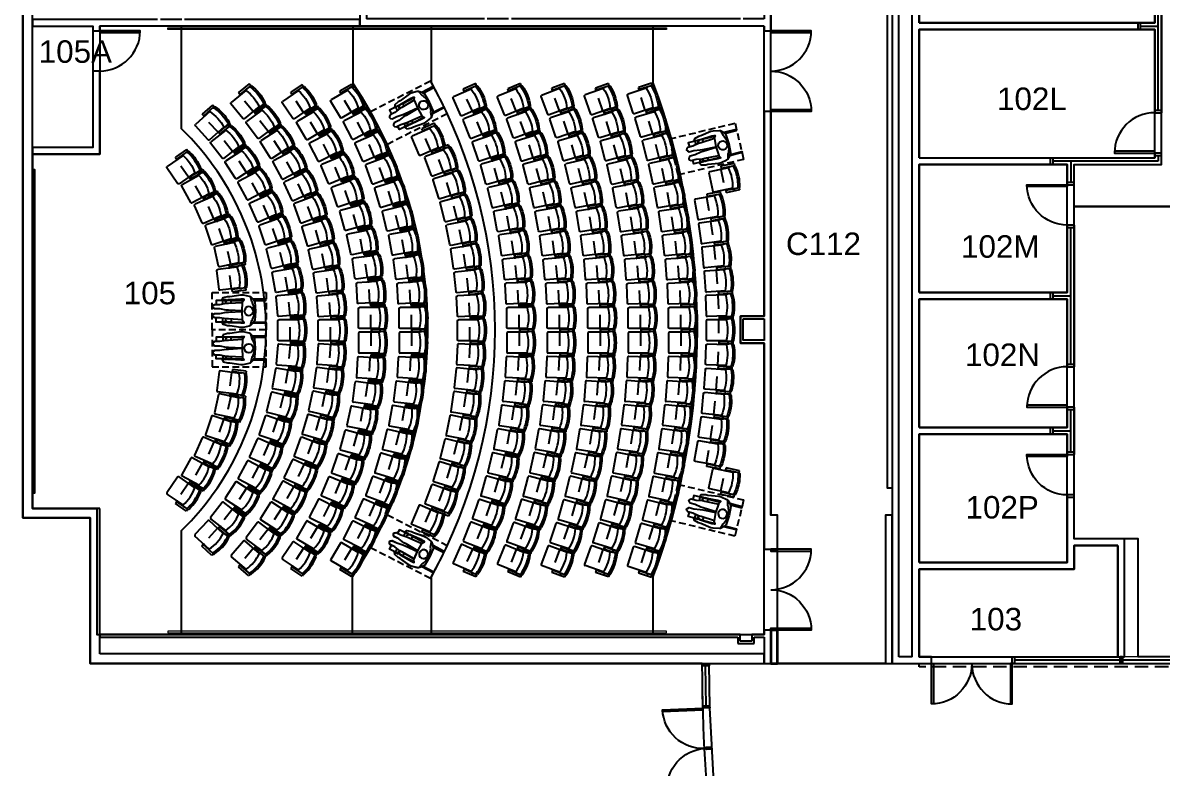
# Model space of a CAD drawing. Header units: inches. Extents: x -60 to 4824, y -1448 to 1233.
# Drawn here: x -60 to 955, y -93 to 570 of the extents above; entities that cross this region are included whole.
import ezdxf

# ---------------------------------------------------------------- set-up
doc = ezdxf.new("R2010")
doc.units = ezdxf.units.IN
doc.header["$LTSCALE"] = 96
doc.header["$MEASUREMENT"] = 0
doc.header["$PDMODE"] = 1
doc.header["$PDSIZE"] = -2
doc.linetypes.add('HIDDEN2', pattern=[0.1875, 0.125, -0.0625])
for name, color, linetype, lineweight in [('A-Anno-Note', 3, 'Continuous', 25), ('A-EQPM-FIXD', 2, 'Continuous', 13), ('A-FIXD-SEAT', 2, 'Continuous', 25), ('A-FLOR-CASE', 3, 'Continuous', 25), ('A-FLOR-CASE-ABV', 2, 'HIDDEN2', 25), ('A-FLOR-HRAL', 1, 'Continuous', 5), ('A-WALL-INTR', 4, 'Continuous', 35)]:
    doc.layers.add(name, color=color, linetype=linetype, lineweight=lineweight)
for name, color, linetype in [('A-DOOR', 4, 'Continuous'), ('A-FLOR-ADA', 1, 'Continuous'), ('A-GLAZ', 3, 'Continuous'), ('A-WALL', 5, 'Continuous'), ('A-WALL-JAMB', 6, 'Continuous'), ('POLYGONS', 1, 'Continuous')]:
    doc.layers.add(name, color=color, linetype=linetype)
doc.styles.get("Standard").update_dxf_attribs({"font": 'arial.ttf'})

# ---------------------------------------------------------------- blocks, each defined once
blk = doc.blocks.new('T100')
for p, q in [((1.7, -6.5), (1.7, 10.6)), ((19.4, 11.5), (2.6, 11.5)), ((20.3, -6.5), (20.3, 10.6)), ((-1, -12.2), (-1, 0)), ((1, 0), (-1, 0)), ((1, -12.2), (1, 0)), ((23, 0), (21, 0)), ((21, -12.2), (21, 0)), ((23, -12.2), (23, 0)), ((1, -12.2), (-1, -12.2)), ((1, -10.7), (1.1, -11)), ((1, -12.2), (1.1, -12.5)), ((21, -10.7), (20.9, -11)), ((21, -12.2), (20.9, -12.5)), ((23, -12.2), (21, -12.2))]:
    blk.add_line(p, q)
at = {"linetype": 'HIDDEN2'}
blk.add_line((20.3, 0.5), (1.7, 0.5), dxfattribs=at)
for centre, radius, start, end in [((2.6, 10.6), 0.9, 90, 180), ((19.4, 10.6), 0.9, 0, 90), ((11, 27.7), 35.4, 254.845, 285.1523), ((1.9, -10.4), 1.02, 214.0428, 260.1833), ((1.9, -11.9), 1.02, 214.0428, 260.1833), ((11, 27.7), 40.2, 256.68, 283.32), ((11, 26.2), 40.2, 256.68, 283.32), ((20.1, -10.4), 1.02, 279.8167, 325.9572), ((20.1, -11.9), 1.02, 279.8167, 325.9572)]:
    blk.add_arc(centre, radius, start, end)
for points in [[(1.7, -6.1), (0.9, -6.8), (0.9, -8.5)], [(20.3, -6.1), (21.1, -6.8), (21.1, -8.4)]]:
    blk.add_open_spline(points, degree=2)
for p in [(0, 0), (22, 0), (11, -14)]:
    blk.add_point(p)
blk = doc.blocks.new('02ZMAN17')
for p, q in [((27.7, 0.9, 4.8), (27.7, -0.9, 4.8)), ((35, 6.4, 4.8), (35, 9.5, 4.8)), ((35, -9.8, 4.8), (35, -6.4, 4.8))]:
    blk.add_line(p, q)
for points, elevation in [([(7.3, 9.5), (-3.3, 9.5), (-3.3, 10.5), (7.9, 10.5)], 9.9), ([(10.6, -12.9), (9.2, -8.3), (8.6, -7.4), (7.3, -4), (7.2, 3.1), (8.6, 7.4), (9.3, 8.3), (10.6, 12.9)], 7.6), ([(17, 10.5), (19.1, 10.5)], 9.9), ([(27.7, 10.1), (27.7, 9.5), (16.7, 9.5)], 9.9), ([(18, 0.3), (17.5, 7.7)], 7.6), ([(27.7, 7.1), (27.7, 9.5), (41, 9.5), (41, 6)], 4.8), ([(7.5, -9.8), (-3.3, -9.8), (-3.3, -10.8), (8.2, -10.8)], 9.9), ([(27.8, -10.1), (27.8, -9.8), (16.5, -9.8)], 9.9), ([(17.5, -7.7), (18, -0.3)], 7.6), ([(27.8, -7.1), (27.8, -9.8), (41, -9.8), (41, -6)], 4.8)]:
    blk.add_lwpolyline(points, dxfattribs=dict(elevation=elevation))
for points, elevation in [([(42.3, -6), (43.6, -5), (44.1, -4), (43.6, -3), (42.3, -2), (37.8, -2), (32.2, -1), (30, -1), (18, -0.3), (18, 0), (18, 0.3), (30, 1), (32.2, 1), (37.8, 2), (42.3, 2), (43.6, 3), (44.1, 4), (43.6, 5), (42.3, 6), (37.8, 6), (32.2, 7), (30, 7), (17.5, 7.7), (17.5, 8.2), (16.2, 10.3), (17, 10.5), (19.1, 10.5), (28.8, 10), (30.7, 10), (32.7, 8), (32.1, 10), (35.8, 10), (34.7, 12), (30.8, 13), (28.8, 13), (19.1, 14.5), (17, 14.5), (11.5, 13.3), (10.6, 12.9), (8, 10.5), (6.5, 8.2), (6, 0), (6.5, -8.2), (8, -10.5), (10.6, -12.9), (11.5, -13.3), (17, -14.5), (19.1, -14.5), (28.8, -13), (30.8, -13), (34.7, -12), (35.8, -10), (32.1, -10), (32.7, -8), (30.7, -10), (28.8, -10), (19.1, -10.5), (17, -10.5), (16.2, -10.3), (17.5, -8.2), (17.5, -7.7), (30, -7), (32.2, -7), (37.8, -6)], 7.6), ([(15.7, -1), (14.8, -2.8), (13.5, -3.7), (12, -4), (10.5, -3.7), (9.2, -2.8), (8.3, -1.5), (8, 0), (8.3, 1.5), (9.2, 2.8), (10.4, 3.7), (12, 4), (13.5, 3.7), (14.8, 2.8), (15.6, 1), (16, 0)], 53.5)]:
    blk.add_lwpolyline(points, close=True, dxfattribs=dict(elevation=elevation))
blk = doc.blocks.new('*U357')
at = {"linetype": 'ByBlock', "lineweight": -2}
for p, q in [((0, 0), (0, -8.5)), ((600, 0), (0, 0)), ((0, -8.5), (591.5, -8.5))]:
    blk.add_line(p, q, dxfattribs=at)
at = {"lineweight": -2}
for p, q in [((0, 0), (0, -8.5)), ((600, 0), (0, 0)), ((0, -8.5), (591.5, -8.5))]:
    blk.add_line(p, q, dxfattribs=at)
blk = doc.blocks.new('*U358')
at = {"linetype": 'ByBlock', "lineweight": -2}
for p, q in [((60, 0), (0, 0)), ((-8.5, -8.5), (51.5, -8.5))]:
    blk.add_line(p, q, dxfattribs=at)
at = {"lineweight": -2}
for p, q in [((60, 0), (0, 0)), ((-8.5, -8.5), (51.5, -8.5))]:
    blk.add_line(p, q, dxfattribs=at)
blk = doc.blocks.new('*U360')
at = {"linetype": 'ByBlock', "lineweight": -2}
for p, q in [((727, 0), (0, 0)), ((810, 0), (733, 0)), ((810, -6), (810, 0)), ((6, -6), (727, -6)), ((733, -6), (801.5, -6))]:
    blk.add_line(p, q, dxfattribs=at)
at = {"lineweight": -2}
for p, q in [((727, 0), (0, 0)), ((810, 0), (733, 0)), ((810, -6), (810, 0)), ((6, -6), (727, -6)), ((733, -6), (801.5, -6))]:
    blk.add_line(p, q, dxfattribs=at)
blk = doc.blocks.new('*U361')
at = {"linetype": 'ByBlock', "lineweight": -2}
for p, q in [((129.5, 0), (0, 0)), ((8.5, -8.5), (138, -8.5))]:
    blk.add_line(p, q, dxfattribs=at)
at = {"lineweight": -2}
for p, q in [((129.5, 0), (0, 0)), ((8.5, -8.5), (138, -8.5))]:
    blk.add_line(p, q, dxfattribs=at)
blk = doc.blocks.new('*U363')
at = {"linetype": 'ByBlock', "lineweight": -2}
for p, q in [((551, 0), (0, 0)), ((8.5, -8.5), (542.5, -8.5))]:
    blk.add_line(p, q, dxfattribs=at)
at = {"lineweight": -2}
for p, q in [((551, 0), (0, 0)), ((8.5, -8.5), (542.5, -8.5))]:
    blk.add_line(p, q, dxfattribs=at)
blk = doc.blocks.new('*U126')
at = {"linetype": 'ByBlock', "lineweight": -2}
for p, q in [((6, 0), (327, 0)), ((327, 0), (687, 0)), ((727, 0), (687, 0)), ((733, 0), (801.5, 0)), ((6, -6), (84, -6)), ((90, -6), (204, -6)), ((210, -6), (324, -6)), ((330, -6), (444, -6)), ((450, -6), (564, -6)), ((570, -6), (684, -6)), ((690, -6), (788, -6)), ((790.5, -6), (801.5, -6))]:
    blk.add_line(p, q, dxfattribs=at)
at = {"lineweight": -2}
for p, q in [((6, 0), (327, 0)), ((327, 0), (687, 0)), ((727, 0), (687, 0)), ((733, 0), (801.5, 0)), ((6, -6), (84, -6)), ((90, -6), (204, -6)), ((210, -6), (324, -6)), ((330, -6), (444, -6)), ((450, -6), (564, -6)), ((570, -6), (684, -6)), ((690, -6), (788, -6)), ((790.5, -6), (801.5, -6))]:
    blk.add_line(p, q, dxfattribs=at)
blk = doc.blocks.new('*U132')
at = {"linetype": 'ByBlock', "lineweight": -2}
for p, q in [((0, 1.2), (0, -1.3)), ((570.1, 1.2), (0, 1.2)), ((0, -1.3), (568.1, -1.3))]:
    blk.add_line(p, q, dxfattribs=at)
at = {"lineweight": -2}
for p, q in [((0, 1.2), (0, -1.3)), ((570.1, 1.2), (0, 1.2)), ((0, -1.3), (568.1, -1.3))]:
    blk.add_line(p, q, dxfattribs=at)
blk = doc.blocks.new('*U416')
at = {"linetype": 'ByBlock', "lineweight": -2}
for p, q in [((7, 3), (3, 3)), ((7, -3), (7, 3)), ((43, 3), (43, -3)), ((117, 3), (43, 3)), ((3, -3), (7, -3)), ((43, -3), (111, -3))]:
    blk.add_line(p, q, dxfattribs=at)
at = {"lineweight": -2}
for p, q in [((7, 3), (3, 3)), ((7, -3), (7, 3)), ((43, 3), (43, -3)), ((117, 3), (43, 3)), ((3, -3), (7, -3)), ((43, -3), (111, -3))]:
    blk.add_line(p, q, dxfattribs=at)
blk = doc.blocks.new('*U417')
at = {"linetype": 'ByBlock', "lineweight": -2}
for p, q in [((210, 0), (247, 0)), ((247, -6), (247, 0)), ((0, 0), (0, -6)), ((0, 0), (77, 0)), ((0, -6), (24.5, -6)), ((27, -6), (174, -6)), ((174, 0), (83, 0)), ((174, -6), (174, 0)), ((210, 0), (210, -6)), ((210, -6), (216, -6)), ((218.5, -6), (236.5, -6)), ((243, -6), (247, -6)), ((319, 0), (678, 0)), ((319, 0), (319, -6)), ((319, -6), (501, -6)), ((503.5, -6), (522.5, -6)), ((525, -6), (708.3, -6)), ((708.3, -6), (708.3, 0)), ((780.3, 0), (780.3, -6)), ((780.3, 0), (810, 0)), ((780.3, -6), (784.1, -6)), ((786.6, -6), (810, -6)), ((810, -6), (810, 0))]:
    blk.add_line(p, q, dxfattribs=at)
at = {"lineweight": -2}
for p, q in [((210, 0), (247, 0)), ((247, -6), (247, 0)), ((0, 0), (0, -6)), ((0, 0), (77, 0)), ((0, -6), (24.5, -6)), ((27, -6), (174, -6)), ((174, 0), (83, 0)), ((174, -6), (174, 0)), ((210, 0), (210, -6)), ((210, -6), (216, -6)), ((218.5, -6), (236.5, -6)), ((243, -6), (247, -6)), ((319, 0), (678, 0)), ((319, 0), (319, -6)), ((319, -6), (501, -6)), ((503.5, -6), (522.5, -6)), ((525, -6), (708.3, -6)), ((708.3, -6), (708.3, 0)), ((780.3, 0), (780.3, -6)), ((780.3, 0), (810, 0)), ((780.3, -6), (784.1, -6)), ((786.6, -6), (810, -6)), ((810, -6), (810, 0))]:
    blk.add_line(p, q, dxfattribs=at)
blk = doc.blocks.new('*U256')
at = {"linetype": 'ByBlock', "lineweight": -2}
for p, q in [((18.5, 1.3), (-2.5, 1.3)), ((0, -1.2), (18.5, -1.2))]:
    blk.add_line(p, q, dxfattribs=at)
at = {"lineweight": -2}
for p, q in [((18.5, 1.3), (-2.5, 1.3)), ((0, -1.2), (18.5, -1.2))]:
    blk.add_line(p, q, dxfattribs=at)
blk = doc.blocks.new('*U257')
at = {"linetype": 'ByBlock', "lineweight": -2}
for p, q in [((20.3, 0), (1.2, 0)), ((-1.3, -2.5), (22.8, -2.5))]:
    blk.add_line(p, q, dxfattribs=at)
at = {"lineweight": -2}
for p, q in [((20.3, 0), (1.2, 0)), ((-1.3, -2.5), (22.8, -2.5))]:
    blk.add_line(p, q, dxfattribs=at)
blk = doc.blocks.new('*U258')
at = {"linetype": 'ByBlock', "lineweight": -2}
for p, q in [((27, 1.2), (6, 1.2)), ((6, -1.3), (24.5, -1.3))]:
    blk.add_line(p, q, dxfattribs=at)
at = {"lineweight": -2}
for p, q in [((27, 1.2), (6, 1.2)), ((6, -1.3), (24.5, -1.3))]:
    blk.add_line(p, q, dxfattribs=at)
blk = doc.blocks.new('*U322')
at = {"linetype": 'ByBlock', "lineweight": -2}
for p, q in [((57, 3), (-3, 3)), ((57, -3), (57, 3)), ((3, -3), (57, -3))]:
    blk.add_line(p, q, dxfattribs=at)
at = {"lineweight": -2}
for p, q in [((57, 3), (-3, 3)), ((57, -3), (57, 3)), ((3, -3), (57, -3))]:
    blk.add_line(p, q, dxfattribs=at)
blk = doc.blocks.new('*U338')
at = {"linetype": 'ByBlock', "lineweight": -2}
for p, q in [((0, 3), (231.5, 3)), ((0, 3), (0, -3)), ((291.5, 3), (237.5, 3)), ((291.5, -3), (291.5, 3)), ((0, -3), (156, -3)), ((158.5, -3), (177.5, -3)), ((180, -3), (291.5, -3))]:
    blk.add_line(p, q, dxfattribs=at)
at = {"lineweight": -2}
for p, q in [((0, 3), (231.5, 3)), ((0, 3), (0, -3)), ((291.5, 3), (237.5, 3)), ((291.5, -3), (291.5, 3)), ((0, -3), (156, -3)), ((158.5, -3), (177.5, -3)), ((180, -3), (291.5, -3))]:
    blk.add_line(p, q, dxfattribs=at)
blk = doc.blocks.new('*U339')
at = {"linetype": 'ByBlock', "lineweight": -2}
for p, q in [((0, 0), (0, -6)), ((0, 0), (228, 0)), ((0, -6), (132, -6)), ((138, -6), (234.5, -6))]:
    blk.add_line(p, q, dxfattribs=at)
at = {"lineweight": -2}
for p, q in [((0, 0), (0, -6)), ((0, 0), (228, 0)), ((0, -6), (132, -6)), ((138, -6), (234.5, -6))]:
    blk.add_line(p, q, dxfattribs=at)
blk = doc.blocks.new('*U183')
at = {"linetype": 'ByBlock', "lineweight": -2}
for p, q in [((6, 3), (216, 3)), ((6, -3), (138, -3)), ((144, -3), (222, -3))]:
    blk.add_line(p, q, dxfattribs=at)
at = {"lineweight": -2}
for p, q in [((6, 3), (216, 3)), ((6, -3), (138, -3)), ((144, -3), (222, -3))]:
    blk.add_line(p, q, dxfattribs=at)
blk = doc.blocks.new('*U184')
at = {"linetype": 'ByBlock', "lineweight": -2}
for p, q in [((216, 3), (6, 3)), ((6, -3), (216, -3))]:
    blk.add_line(p, q, dxfattribs=at)
at = {"lineweight": -2}
for p, q in [((216, 3), (6, 3)), ((6, -3), (216, -3))]:
    blk.add_line(p, q, dxfattribs=at)
blk = doc.blocks.new('*U186')
at = {"linetype": 'ByBlock', "lineweight": -2}
for p, q in [((102, 3), (-3, 3)), ((102, -3), (102, 3)), ((3, -3), (102, -3))]:
    blk.add_line(p, q, dxfattribs=at)
at = {"lineweight": -2}
for p, q in [((102, 3), (-3, 3)), ((102, -3), (102, 3)), ((3, -3), (102, -3))]:
    blk.add_line(p, q, dxfattribs=at)
blk = doc.blocks.new('*U187')
at = {"linetype": 'ByBlock', "lineweight": -2}
for p, q in [((0, 3), (0, -3)), ((71.5, 3), (0, 3)), ((71.5, -3), (71.5, 3)), ((107.5, 3), (107.5, -3)), ((107.5, 3), (121.5, 3)), ((121.5, -3), (121.5, 3)), ((157.5, 3), (157.5, -3)), ((157.5, 3), (311.5, 3)), ((311.5, -3), (311.5, 3)), ((347.5, 3), (347.5, -3)), ((357.5, 3), (347.5, 3)), ((0, -3), (71.5, -3)), ((107.5, -3), (111.5, -3)), ((117.5, -3), (121.5, -3)), ((157.5, -3), (231.5, -3)), ((237.5, -3), (311.5, -3)), ((347.5, -3), (351.5, -3))]:
    blk.add_line(p, q, dxfattribs=at)
at = {"lineweight": -2}
for p, q in [((0, 3), (0, -3)), ((71.5, 3), (0, 3)), ((71.5, -3), (71.5, 3)), ((107.5, 3), (107.5, -3)), ((107.5, 3), (121.5, 3)), ((121.5, -3), (121.5, 3)), ((157.5, 3), (157.5, -3)), ((157.5, 3), (311.5, 3)), ((311.5, -3), (311.5, 3)), ((347.5, 3), (347.5, -3)), ((357.5, 3), (347.5, 3)), ((0, -3), (71.5, -3)), ((107.5, -3), (111.5, -3)), ((117.5, -3), (121.5, -3)), ((157.5, -3), (231.5, -3)), ((237.5, -3), (311.5, -3)), ((347.5, -3), (351.5, -3))]:
    blk.add_line(p, q, dxfattribs=at)
blk = doc.blocks.new('*U194')
at = {"linetype": 'ByBlock', "lineweight": -2}
for p, q in [((138, 3), (6, 3)), ((6, -3), (138, -3))]:
    blk.add_line(p, q, dxfattribs=at)
at = {"lineweight": -2}
for p, q in [((138, 3), (6, 3)), ((6, -3), (138, -3))]:
    blk.add_line(p, q, dxfattribs=at)
blk = doc.blocks.new('*U195')
at = {"linetype": 'ByBlock', "lineweight": -2}
for p, q in [((138, 3), (6, 3)), ((6, -3), (138, -3))]:
    blk.add_line(p, q, dxfattribs=at)
at = {"lineweight": -2}
for p, q in [((138, 3), (6, 3)), ((6, -3), (138, -3))]:
    blk.add_line(p, q, dxfattribs=at)
blk = doc.blocks.new('*U196')
at = {"linetype": 'ByBlock', "lineweight": -2}
for p, q in [((138, 3), (6, 3)), ((6, -3), (144, -3))]:
    blk.add_line(p, q, dxfattribs=at)
at = {"lineweight": -2}
for p, q in [((138, 3), (6, 3)), ((6, -3), (144, -3))]:
    blk.add_line(p, q, dxfattribs=at)
blk = doc.blocks.new('*U197')
at = {"linetype": 'ByBlock', "lineweight": -2}
for p, q in [((21, 3), (3, 3)), ((21, -3), (21, 3)), ((57, 3), (57, -3)), ((57, 3), (183, 3)), ((183, -3), (183, 3)), ((219, 3), (219, -3)), ((219, 3), (261, 3)), ((261, -3), (261, 3)), ((297, 3), (297, -3)), ((336, 3), (297, 3)), ((363, 3), (342, 3)), ((3, -3), (21, -3)), ((57, -3), (117, -3)), ((123, -3), (183, -3)), ((219, -3), (237, -3)), ((243, -3), (261, -3)), ((297, -3), (357, -3))]:
    blk.add_line(p, q, dxfattribs=at)
at = {"lineweight": -2}
for p, q in [((21, 3), (3, 3)), ((21, -3), (21, 3)), ((57, 3), (57, -3)), ((57, 3), (183, 3)), ((183, -3), (183, 3)), ((219, 3), (219, -3)), ((219, 3), (261, 3)), ((261, -3), (261, 3)), ((297, 3), (297, -3)), ((336, 3), (297, 3)), ((363, 3), (342, 3)), ((3, -3), (21, -3)), ((57, -3), (117, -3)), ((123, -3), (183, -3)), ((219, -3), (237, -3)), ((243, -3), (261, -3)), ((297, -3), (357, -3))]:
    blk.add_line(p, q, dxfattribs=at)
blk = doc.blocks.new('*U171')
at = {"linetype": 'ByBlock', "lineweight": -2}
for p, q in [((48, 3), (3, 3)), ((3, -3), (42, -3))]:
    blk.add_line(p, q, dxfattribs=at)
at = {"lineweight": -2}
for p, q in [((48, 3), (3, 3)), ((3, -3), (42, -3))]:
    blk.add_line(p, q, dxfattribs=at)
blk = doc.blocks.new('*U398')
at = {"linetype": 'ByBlock', "lineweight": -2}
for p, q in [((0, 0), (0, -29.7)), ((6, 0), (0, 0)), ((6, -29.7), (6, 0)), ((0, -29.7), (6, -29.7))]:
    blk.add_line(p, q, dxfattribs=at)
at = {"lineweight": -2}
for p, q in [((0, 0), (0, -29.7)), ((6, 0), (0, 0)), ((6, -29.7), (6, 0)), ((0, -29.7), (6, -29.7))]:
    blk.add_line(p, q, dxfattribs=at)
blk = doc.blocks.new('*U399')
at = {"linetype": 'ByBlock', "lineweight": -2}
for p, q in [((0, 0), (0, -132)), ((6, 0), (0, 0)), ((6, -132), (6, 0)), ((0, -132), (6, -132))]:
    blk.add_line(p, q, dxfattribs=at)
at = {"lineweight": -2}
for p, q in [((0, 0), (0, -132)), ((6, 0), (0, 0)), ((6, -132), (6, 0)), ((0, -132), (6, -132))]:
    blk.add_line(p, q, dxfattribs=at)
blk = doc.blocks.new('*U400')
at = {"linetype": 'ByBlock', "lineweight": -2}
for p, q in [((6, 0), (0, 0)), ((6, -30.3), (6, 0)), ((0, -30.3), (6, -30.3))]:
    blk.add_line(p, q, dxfattribs=at)
at = {"lineweight": -2}
for p, q in [((6, 0), (0, 0)), ((6, -30.3), (6, 0)), ((0, -30.3), (6, -30.3))]:
    blk.add_line(p, q, dxfattribs=at)
blk = doc.blocks.new('*U459')
at = {"linetype": 'ByBlock', "lineweight": -2}
for p, q in [((6, 6.5), (233.5, 6.5)), ((233.5, 6.5), (366, 6.5)), ((255, 0), (360, 0)), ((6, 0), (24.5, 0)), ((27, 0), (231, 0)), ((233.5, 0), (252.5, 0))]:
    blk.add_line(p, q, dxfattribs=at)
at = {"lineweight": -2}
for p, q in [((6, 6.5), (233.5, 6.5)), ((233.5, 6.5), (366, 6.5)), ((255, 0), (360, 0)), ((6, 0), (24.5, 0)), ((27, 0), (231, 0)), ((233.5, 0), (252.5, 0))]:
    blk.add_line(p, q, dxfattribs=at)
blk = doc.blocks.new('*U465')
at = {"linetype": 'ByBlock', "lineweight": -2}
for p, q in [((159, 0), (0, 0)), ((167, -6), (167, 0)), ((735, 0), (700, 0)), ((-6, -6), (167, -6)), ((167, 0), (165, 0)), ((239, 0), (239, -6)), ((262, 0), (239, 0)), ((239, -6), (262, -6)), ((262, -6), (262, 0)), ((700, 0), (700, -6)), ((700, -6), (711, -6)), ((717, -6), (729, -6))]:
    blk.add_line(p, q, dxfattribs=at)
at = {"lineweight": -2}
for p, q in [((159, 0), (0, 0)), ((167, -6), (167, 0)), ((735, 0), (700, 0)), ((-6, -6), (167, -6)), ((167, 0), (165, 0)), ((239, 0), (239, -6)), ((262, 0), (239, 0)), ((239, -6), (262, -6)), ((262, -6), (262, 0)), ((700, 0), (700, -6)), ((700, -6), (711, -6)), ((717, -6), (729, -6))]:
    blk.add_line(p, q, dxfattribs=at)
blk = doc.blocks.new('*U472')
at = {"linetype": 'ByBlock', "lineweight": -2}
for p, q in [((10.5, 0), (0, 0)), ((-2, -2), (12.5, -2))]:
    blk.add_line(p, q, dxfattribs=at)
at = {"lineweight": -2}
for p, q in [((10.5, 0), (0, 0)), ((-2, -2), (12.5, -2))]:
    blk.add_line(p, q, dxfattribs=at)
blk = doc.blocks.new('*U473')
at = {"linetype": 'ByBlock', "lineweight": -2}
for p, q in [((3.5, 2), (-2, 2)), ((0, 0), (6, 0))]:
    blk.add_line(p, q, dxfattribs=at)
at = {"lineweight": -2}
for p, q in [((3.5, 2), (-2, 2)), ((0, 0), (6, 0))]:
    blk.add_line(p, q, dxfattribs=at)
blk = doc.blocks.new('*U474')
at = {"linetype": 'ByBlock', "lineweight": -2}
for p, q in [((6, 0), (0, 0)), ((-2, -2), (3.5, -2))]:
    blk.add_line(p, q, dxfattribs=at)
at = {"lineweight": -2}
for p, q in [((6, 0), (0, 0)), ((-2, -2), (3.5, -2))]:
    blk.add_line(p, q, dxfattribs=at)
blk = doc.blocks.new('*U475')
at = {"linetype": 'ByBlock', "lineweight": -2}
for p, q in [((10.9, 1.2), (0, 1.2)), ((2, -1.2), (10.9, -1.2))]:
    blk.add_line(p, q, dxfattribs=at)
at = {"lineweight": -2}
for p, q in [((10.9, 1.2), (0, 1.2)), ((2, -1.2), (10.9, -1.2))]:
    blk.add_line(p, q, dxfattribs=at)

msp = doc.modelspace()

# ---------------------------------------------------------------- linework, layer by layer
at = {"layer": 'A-DOOR', "linetype": 'ByBlock', "lineweight": -2}
for points in [[(8.5, 563), (8.5, 561.3), (44.5, 561.3), (44.5, 563)], [(606, 563), (606, 561.3), (642, 561.3), (642, 563)], [(606, 491), (606, 492.8), (642, 492.8), (642, 491)], [(948, 454), (948, 455.8), (912, 455.8), (912, 454)], [(870, 426), (870, 424.3), (834, 424.3), (834, 426)], [(870, 228), (870, 229.8), (834, 229.8), (834, 228)], [(870, 186), (870, 184.3), (834, 184.3), (834, 186)], [(606, 101.7), (606, 100), (642, 100), (642, 101.7)], [(606, 29.7), (606, 31.5), (642, 31.5), (642, 29.7)], [(749, 0), (750.8, 0), (750.8, -36), (749, -36)], [(821, 0), (819.3, 0), (819.3, -36), (821, -36)]]:
    msp.add_lwpolyline(points, close=True, dxfattribs=at)
at = {"layer": 'A-DOOR', "linetype": 'Continuous', "lineweight": -3}
msp.add_lwpolyline([(545.6, -39.6), (545.6, -41.4), (509.7, -42.9), (509.6, -41.1)], close=True, dxfattribs=at)
at = {"layer": 'A-DOOR', "linetype": 'ByBlock', "lineweight": -2}
for centre, start, end in [((8.5, 563), 270, 0), ((606, 563), 270, 0), ((948, 454), 90, 180), ((870, 228), 90, 180), ((606, 101.7), 270, 0), ((821, 0), 180, 270)]:
    msp.add_arc(centre, 36, start, end, dxfattribs=at)
at = {"layer": 'A-DOOR', "linetype": 'ByBlock', "lineweight": -2, "extrusion": (0, 0, -1)}
for centre, start, end in [((-606, 491), 90, 180), ((-870, 426), 270, 0), ((-870, 186), 270, 0), ((-606, 29.7), 90, 180), ((-749, 0), 180, 270)]:
    msp.add_arc(centre, 36, start, end, dxfattribs=at)
at = {"layer": 'A-DOOR', "linetype": 'Continuous', "lineweight": -3, "extrusion": (-1.82739e-28, -3.5405e-27, -1)}
msp.add_arc((-545.6, -39.6), 36, 267.6164, 357.6192, dxfattribs=at)
at = {"layer": 'A-DOOR', "linetype": 'Continuous', "lineweight": -3, "extrusion": (-5.70602e-28, 3.52768e-27, -1)}
msp.add_arc((-549.5, -111.5), 36, 356.1055, 86.1082, dxfattribs=at)
at = {"layer": 'A-EQPM-FIXD'}
msp.add_line((578.6, 25.9), (589.1, 25.9), dxfattribs=at)
at = {"layer": 'A-FLOR-ADA', "linetype": 'HIDDEN2', "ltscale": 0.5}
for points in [[(249.6, 491.1), (303, 518.4), (318, 489), (264.6, 461.7)], [(264.6, 132.3), (318, 105), (303, 75.6), (249.6, 103)]]:
    msp.add_lwpolyline(points, close=True, dxfattribs=at)
at = {"layer": 'A-FLOR-ADA', "linetype": 'HIDDEN2', "ltscale": 0.5, "elevation": 2.3}
for points in [[(515.8, 466.7), (574.2, 480.6), (581.8, 448.5), (523.4, 434.6)], [(523.4, 159.4), (581.8, 145.5), (574.1, 113.4), (515.8, 127.3)]]:
    msp.add_lwpolyline(points, close=True, dxfattribs=at)
at = {"layer": 'A-FLOR-ADA', "linetype": 'HIDDEN2', "ltscale": 0.5}
for points in [[(108.6, 330), (156.6, 330), (156.6, 297), (108.6, 297), (108.6, 330)], [(108.6, 264), (156.6, 264), (156.6, 297), (108.6, 297), (108.6, 264)]]:
    msp.add_lwpolyline(points, dxfattribs=at)
at = {"layer": 'A-FLOR-CASE'}
for p, q in [((81, 567), (81, 476.1)), ((234, 567), (234, 516.2)), ((303.6, 567), (303.6, 517.3)), ((501.1, 567), (501.1, 517.3)), ((81, 117.9), (81, 25.9)), ((233.3, 76.7), (233.3, 25.9)), ((303.6, 76.7), (303.6, 25.9)), ((501.1, 76.7), (501.1, 25.9))]:
    msp.add_line(p, q, dxfattribs=at)
for points in [[(714, 156), (710, 156), (710, 703), (714, 703)], [(-51.5, 439.5), (-49.5, 439.5), (-49.5, 295.5), (-51.5, 295.5)], [(-51.5, 295.5), (-49.5, 295.5), (-49.5, 151.5), (-51.5, 151.5)]]:
    msp.add_lwpolyline(points, close=True, dxfattribs=at)
for radius, start, end in [(394, 325.9995, 33.8077), (454, 330.968, 29.032), (634, 339.6646, 20.3354), (250, 314.2445, 45.7555)]:
    msp.add_arc((-93.4, 297), radius, start, end, dxfattribs=at)
at = {"layer": 'A-FLOR-CASE-ABV'}
msp.add_lwpolyline([(738, 0), (1194, 0), (1194, -3), (738, -3)], close=True, dxfattribs=at)
at = {"layer": 'A-FLOR-HRAL'}
for points in [[(513.1, 564), (69, 564), (69, 565.5), (513.1, 565.5)], [(513.1, 28.9), (69, 28.9), (69, 27.3), (513.1, 27.3)]]:
    msp.add_lwpolyline(points, close=True, dxfattribs=at)
at = {"layer": 'A-GLAZ'}
for p, q in [((951, 492), (951, 642)), ((935, 567), (951, 567)), ((951, 447), (857, 447)), ((873, 447), (873, 428)), ((951, 452), (951, 447)), ((873, 266), (873, 388)), ((857, 327), (873, 327)), ((873, 188), (873, 226)), ((857, 207), (873, 207))]:
    msp.add_line(p, q, dxfattribs=at)
at = {"layer": 'A-GLAZ', "linetype": 'ByBlock', "lineweight": 18}
for p, q in [((919, 6), (821, 6)), ((919, 0), (821, 0)), ((1015, 6), (917, 6)), ((1015, 0), (917, 0))]:
    msp.add_line(p, q, dxfattribs=at)
at = {"layer": 'A-GLAZ', "linetype": 'ByBlock', "lineweight": -2}
for p, q in [((917, 3), (823, 3)), ((1013, 3), (919, 3))]:
    msp.add_line(p, q, dxfattribs=at)
at = {"layer": 'A-GLAZ', "linetype": 'Continuous', "lineweight": 18}
for points in [[(545, -2), (545.5, -37.6)], [(551.5, -37.5), (551, -2)]]:
    msp.add_lwpolyline(points, dxfattribs=at)
at = {"layer": 'A-GLAZ', "linetype": 'Continuous', "lineweight": -3}
msp.add_lwpolyline([(548.5, -37.5), (548, -2)], dxfattribs=at)
at = {"layer": 'A-WALL-JAMB'}
for points in [[(935, 570), (935, 564), (933, 564), (933, 570)], [(954, 492), (948, 492), (948, 490), (954, 490)], [(857, 450), (857, 444), (855, 444), (855, 450)], [(954, 454), (948, 454), (948, 452), (954, 452)], [(876, 428), (870, 428), (870, 426), (876, 426)], [(876, 390), (870, 390), (870, 388), (876, 388)], [(857, 330), (857, 324), (855, 324), (855, 330)], [(876, 266), (870, 266), (870, 264), (876, 264)], [(876, 228), (870, 228), (870, 226), (876, 226)], [(857, 210), (857, 204), (855, 204), (855, 210)], [(876, 188), (870, 188), (870, 186), (876, 186)], [(876, 150), (870, 150), (870, 148), (876, 148)]]:
    msp.add_lwpolyline(points, close=True, dxfattribs=at)
at = {"layer": 'A-WALL-JAMB', "linetype": 'ByBlock', "lineweight": -2}
for points in [[(823, 0), (821, 0), (821, 6), (823, 6)], [(919, 0), (917, 0), (917, 6), (919, 6)], [(917, 0), (919, 0), (919, 6), (917, 6)]]:
    msp.add_lwpolyline(points, close=True, dxfattribs=at)
at = {"layer": 'A-WALL-JAMB', "linetype": 'Continuous', "lineweight": -3}
for points in [[(551, 0), (551, -2), (545, -2), (545, 0)], [(551.5, -37.5), (551.6, -39.5), (545.6, -39.6), (545.5, -37.6)], [(553, -74.3), (553.1, -76.3), (548.9, -76.5), (548.8, -74.5)]]:
    msp.add_lwpolyline(points, close=True, dxfattribs=at)
at = {"layer": 'POLYGONS'}
msp.add_lwpolyline([(830.1, -840.4, -0.165031), (545, 0), (0, 0), (0, 129.5), (-60, 129.5), (-60, 680.5), (0, 680.5), (0, 810), (480, 810), (512, 810), (512, 886), (487.5, 886), (487.5, 1233.5), (686.2, 1233.5), (686.2, 1208.8), (742, 1209), (742, 810), (2060, 810)], format="xyb", dxfattribs=at)
at = {"layer": 'POLYGONS', "elevation": 0}
for points in [[(1034, 406.5), (876, 406.5), (876, 444), (954, 444), (954, 801.5), (1059, 801.5)], [(966.4, -743.7), (855.9, -821.4), (834.9, -836.8), (791, -776.2), (750.5, -713.3), (713.5, -648.4), (679.2, -579.7), (650.2, -512.9), (624.2, -442.8), (612.5, -406.7), (592.1, -333.8), (575.7, -259.7), (564.1, -189), (559.1, -149.3), (555.5, -111), (551.6, -39.5), (551, 0), (1284, 0)]]:
    msp.add_lwpolyline(points, dxfattribs=at)
for points in [[(606, 727), (714, 727), (714, 132), (708, 132), (708, 0), (612, 0), (612, 132), (606, 132)], [(738, 570), (948, 570), (948, 684), (738, 684)], [(-51.5, 567), (2.5, 567), (2.5, 459), (-51.5, 459)], [(600, 567), (8.5, 567), (8.5, 453), (-51.5, 453), (-51.5, 138), (6, 138), (6, 25.9), (600, 25.9), (600, 285), (579, 285), (579, 309), (600, 309)], [(738, 450), (948, 450), (948, 564), (738, 564)], [(738, 330), (870, 330), (870, 444), (738, 444)], [(1968, 168), (1654, 168), (1654, 6), (1441.8, 6), (1441.8, 25.9), (1420.2, 25.9), (1420.2, 6), (1079.8, 6), (1079.8, 25.6), (1062.5, 25.6), (1062.5, 6), (933, 6), (933, 111), (876, 111), (876, 406.5), (1035, 406.5), (1077, 406.5), (1077, 111), (1083, 111), (1083, 406.5), (1968, 406.5)], [(738, 210), (870, 210), (870, 324), (738, 324)], [(738, 90), (870, 90), (870, 204), (738, 204)], [(915, 105), (876, 105), (876, 84), (738, 84), (738, 6), (915, 6)]]:
    msp.add_lwpolyline(points, close=True, dxfattribs=at)

# ---------------------------------------------------------------- block references
at = {"layer": 'A-FIXD-SEAT'}
for p, xscale, rotation in [((132.6, 507.1), -1, 129.043420497968), ((179.1, 507.4), -0.9999999999999971, 124.0829999999999), ((222.8, 508.2), -1, 120.51), ((332.5, 510), -0.9999999999999984, 113.9832), ((372.2, 510.4), -0.9999999999999999, 112.2273), ((411.3, 510.8), -1.000000000000001, 110.718), ((450.2, 510.9), -1.000000000000001, 109.3752000000001), ((488.4, 511.5), -0.9999999999999992, 108.252), ((100.5, 487.9), -1, 132.3875496890008), ((146.6, 489.8), -0.9999999999999999, 126.8181818181818), ((192.5, 488.9), -1, 120.2960000000001), ((234.7, 489.2), -1.000000000000001, 117.1199999999999), ((342, 489.9), -1, 111.3184), ((380.9, 490.2), -1, 109.7575999999999), ((419.5, 490.4), -0.9999999999999989, 108.4159999999998), ((457.8, 490.3), -0.9999999999999992, 107.2224), ((495.7, 490.7), -1, 106.2239999999998), ((114.7, 471.9), -1, 127.8181818181817), ((159.8, 472.2), -1, 122.7272727272727), ((295.8, 474.9), -0.9999999999999996, 113.16), ((204.5, 469.6), -0.9999999999999996, 116.509), ((245.5, 469.4), -0.9999999999999994, 113.73), ((350.5, 469.5), -0.9999999999999993, 108.6536), ((388.9, 469.5), -0.9999999999999992, 107.2879), ((426.9, 469.6), -1.000000000000002, 106.114), ((464.7, 469.5), -0.9999999999999983, 105.0696), ((502.2, 469.8), -0.9999999999999981, 104.196), ((76.4, 449.6), -1, 124.4611111111111), ((128.5, 454.1), -1, 123.0909090909091), ((171.7, 453.7), -1, 118.6363636363636), ((308, 456.4), -0.9999999999999996, 110.2649999999999), ((215.3, 449.5), -1, 112.722), ((255.2, 449.1), -1.000000000000001, 110.34), ((358.1, 448.7), -0.9999999999999986, 105.9888), ((395.9, 448.6), -0.9999999999999992, 104.8182), ((433.4, 448.6), -0.9999999999999989, 103.812), ((470.8, 448.4), -0.999999999999999, 102.9168), ((508, 448.6), -0.9999999999999977, 102.1679999999999), ((90.3, 432.6), -0.9999999999999974, 118.9688888888887), ((140.7, 435.3), -0.9999999999999997, 118.3636363636364), ((182.2, 434.4), -1.000000000000002, 114.5454545454546), ((315.6, 436), -0.9999999999999994, 107.37), ((224.8, 428.8), -0.999999999999998, 108.935), ((263.6, 428.2), -0.9999999999999971, 106.95), ((364.6, 427.5), -0.9999999999999973, 103.324), ((402, 427.4), -1, 102.3485), ((439.1, 427.3), -0.9999999999999996, 101.51), ((476.1, 427.1), -0.9999999999999987, 100.764), ((513, 427.2), -0.9999999999999988, 100.14), ((102.5, 414.4), -0.9999999999999976, 113.4766666666666), ((151.4, 415.5), -0.9999999999999992, 113.6363636363637), ((191.4, 414.4), -0.9999999999999992, 110.4545454545455), ((322.1, 415.1), -0.9999999999999998, 104.475), ((232.8, 407.5), -1, 105.148), ((270.8, 406.9), -0.9999999999999988, 103.56), ((370.2, 406.1), -1.000000000000001, 100.6592000000001), ((407.2, 405.9), -0.9999999999999972, 99.87879999999993), ((443.9, 405.8), -0.9999999999999996, 99.20800000000006), ((480.6, 405.6), -0.9999999999999984, 98.61119999999994), ((517.2, 405.7), -0.9999999999999996, 98.11200000000004), ((112.9, 395.1), -0.9999999999999964, 107.9844444444444), ((160.4, 395), -0.9999999999999989, 108.909090909091), ((199, 393.7), -0.999999999999998, 106.3636363636364), ((327.6, 394), -0.9999999999999971, 101.5799999999999), ((239.4, 385.7), -1, 101.361), ((276.7, 385.1), -1, 100.17), ((374.8, 384.4), -1, 97.99440000000001), ((411.4, 384.2), -0.9999999999999998, 97.40910000000005), ((447.9, 384.1), -0.9999999999999989, 96.90599999999992), ((484.3, 384), -0.9999999999999997, 96.45840000000003), ((520.7, 384), -0.999999999999999, 96.08399999999986), ((121.4, 374.9), -1, 102.4922222222223), ((167.6, 373.7), -0.9999999999999997, 104.1818181818182), ((205.2, 372.6), -0.9999999999999997, 102.2727272727273), ((332, 372.6), -1.000000000000001, 98.68499999999987), ((244.6, 363.6), -1, 97.57399999999997), ((281.3, 363.1), -0.9999999999999991, 96.78), ((123.9, 353.5), -0.9999999999999994, 97.00000000000007), ((173.1, 351.9), -0.9999999999999993, 99.45454545454547), ((378.4, 362.5), -1, 95.3296), ((414.7, 362.4), -0.9999999999999992, 94.93940000000003), ((451, 362.3), -1.000000000000003, 94.60400000000006), ((487.2, 362.2), -0.9999999999999991, 94.30559999999987), ((523.4, 362.2), -1.000000000000001, 94.05600000000007), ((209.9, 351.1), -0.9999999999999994, 98.18181818181814), ((335.3, 351), -0.9999999999999981, 95.7899999999999), ((248.3, 341.1), -0.9999999999999989, 93.78700000000006), ((284.6, 340.8), -1, 93.39000000000003), ((381, 340.5), -0.999999999999999, 92.6648), ((417.1, 340.5), -1, 92.46969999999982), ((453.2, 340.4), -0.999999999999998, 92.302), ((489.3, 340.3), -0.9999999999999994, 92.15280000000007), ((525.4, 340.3), -0.999999999999998, 92.02799999999993), ((176.8, 329.8), -1.000000000000002, 94.72727272727272), ((213, 329.4), -0.9999999999999989, 94.09090909090915), ((337.5, 329.3), -0.9999999999999977, 92.895), ((250.5, 318.4), -1, 90), ((286.5, 318.4), -1, 90), ((382.5, 318.4), -1, 90), ((418.5, 318.4), -1, 90), ((454.5, 318.4), -1, 90), ((490.5, 318.4), -1, 90), ((526.5, 318.4), -1, 90), ((178.6, 307.4), -1, 90), ((214.6, 307.4), -1, 90), ((338.6, 307.5), -1, 90), ((560.1, 285.5), -0.9999999999999988, 87.95657866843631), ((559.4, 263.5), -1, 86.03157866843637), ((557.9, 241.6), -0.9999999999999943, 84.1065786684364), ((555.7, 219.8), -0.9999999999999993, 82.18157866843636), ((552.8, 198), -0.9999999999999991, 80.25657866843635), ((566.1, 173), -0.9999999999999972, 78.3400366528205)]:
    msp.add_blockref('T100', p, dxfattribs=dict(at, xscale=xscale, rotation=rotation))
for p, rotation in [((566.1, 419.8), 101.6540453815884), ((552.8, 394.9), 99.74342133156351), ((555.7, 373.1), 97.81842133156346), ((557.9, 351.3), 95.89342133156349), ((559.4, 329.4), 93.9684213315635), ((560.1, 307.4), 92.04342133156351), ((560.1, 285.5), 90.1184213315635), ((250.5, 274.4), 90), ((286.5, 274.4), 90), ((382.5, 274.4), 90), ((418.5, 274.4), 90), ((454.5, 274.4), 90), ((490.5, 274.4), 90), ((526.5, 274.4), 90), ((176.8, 263), 85.27272727272718), ((213, 263.5), 85.90909090909088), ((337.5, 263.5), 87.10499999999995), ((248.3, 251.8), 86.21299999999997), ((284.6, 252), 86.6099999999999), ((381, 252.3), 87.33519999999994), ((417.1, 252.4), 87.53029999999993), ((453.2, 252.4), 87.69799999999991), ((489.3, 252.5), 87.84719999999996), ((525.4, 252.5), 87.97199999999991), ((173.1, 240.9), 80.54545454545449), ((209.9, 241.7), 81.8181818181817), ((335.3, 241.8), 84.20999999999995), ((123.9, 238.8), 82.99999999999993), ((281.3, 229.7), 83.21999999999996), ((378.4, 230.3), 84.67039999999992), ((414.7, 230.4), 85.06059999999995), ((451, 230.5), 85.39599999999999), ((487.2, 230.6), 85.69439999999983), ((523.4, 230.6), 85.94399999999995), ((167.6, 219.1), 75.81818181818174), ((205.2, 220.2), 77.7272727272726), ((244.6, 229.3), 82.42599999999993), ((332, 220.2), 81.31499999999987), ((121.4, 217.9), 77.50777777777769), ((160.4, 197.9), 71.09090909090902), ((199, 199.1), 73.63636363636348), ((239.4, 207.1), 78.63899999999991), ((276.7, 207.7), 79.82999999999996), ((327.6, 198.8), 78.41999999999989), ((374.8, 208.4), 82.00559999999987), ((411.4, 208.6), 82.59089999999996), ((447.9, 208.7), 83.09399999999985), ((484.3, 208.9), 83.54159999999999), ((520.7, 208.8), 83.91599999999994), ((112.9, 197.7), 72.01555555555552), ((102.5, 178.4), 66.52333333333324), ((151.4, 177.3), 66.36363636363633), ((191.4, 178.5), 69.5454545454544), ((232.8, 185.3), 74.85199999999996), ((270.8, 186), 76.43999999999981), ((370.2, 186.8), 79.34079999999997), ((407.2, 186.9), 80.12119999999996), ((443.9, 187), 80.79199999999993), ((480.6, 187.2), 81.3887999999999), ((517.2, 187.2), 81.888), ((322.1, 177.7), 75.52499999999993), ((90.3, 160.2), 61.03111111111095), ((140.7, 157.5), 61.63636363636363), ((182.2, 158.5), 65.45454545454534), ((224.8, 164), 71.06499999999991), ((263.6, 164.6), 73.04999999999986), ((364.6, 165.3), 76.67599999999993), ((402, 165.5), 77.65149999999991), ((439.1, 165.5), 78.48999999999995), ((476.1, 165.8), 79.23599999999992), ((513, 165.6), 79.85999999999994), ((315.6, 156.9), 72.62999999999987), ((76.4, 143.3), 55.53888888888884), ((128.5, 138.7), 56.90909090909086), ((171.7, 139.2), 61.36363636363627), ((215.3, 143.3), 67.27799999999988), ((255.2, 143.7), 69.65999999999988), ((358.1, 144.2), 74.01119999999995), ((395.9, 144.2), 75.18179999999988), ((433.4, 144.3), 76.18799999999996), ((470.8, 144.5), 77.0831999999999), ((508, 144.3), 77.83199999999992), ((308, 136.4), 69.7349999999999), ((114.7, 120.9), 52.181818181818), ((159.8, 120.6), 57.27272727272724), ((204.5, 123.2), 63.49099999999994), ((245.5, 123.4), 66.26999999999988), ((295.5, 118), 66.83999999999985), ((350.5, 123.4), 71.34639999999989), ((388.9, 123.3), 72.71209999999995), ((426.9, 123.2), 73.88599999999997), ((464.7, 123.4), 74.93040000000002), ((502.2, 123.1), 75.80399999999985), ((100, 105), 47.51640259999012), ((146.6, 103), 53.18181818181804), ((192.5, 103.9), 59.70399999999987), ((234.7, 103.7), 62.87999999999995), ((342, 102.9), 68.68159999999985), ((380.9, 102.7), 70.24239999999992), ((419.5, 102.5), 71.5839999999999), ((457.8, 102.5), 72.77759999999996), ((495.7, 102.1), 73.77599999999997), ((132.7, 86.7), 49.75539867354072), ((179.1, 85.5), 55.91699999999985), ((222.8, 84.6), 59.48999999999987), ((332.5, 82.9), 66.01679999999992), ((372.2, 82.4), 67.77269999999992), ((411.3, 82), 69.28199999999997), ((450.2, 82), 70.62479999999987), ((488.4, 81.4), 71.74799999999993)]:
    msp.add_blockref('T100', p, dxfattribs=dict(at, rotation=rotation))
at = {"layer": 'A-FLOR-ADA'}
for p, rotation in [((307.5, 502.2, -9.9), 207.0985612407769), ((574.7, 463.9, -7.6), 194.3772011267931), ((153.2, 280.5, -9.9), 180)]:
    msp.add_blockref('02ZMAN17', p, dxfattribs=dict(at, rotation=rotation))
at = {"layer": 'A-FLOR-ADA', "xscale": -1}
msp.add_blockref('02ZMAN17', (153.2, 313.5, -9.9), dxfattribs=at)
at = {"layer": 'A-FLOR-ADA'}
for p, xscale, rotation in [((574.7, 130.1, -7.6), -0.9999999999999993, 345.616880907616), ((307.5, 91.9, -9.9), -0.9999999999999994, 332.9014387592232), ((307.5, 91.8, -9.9), -0.9999999999999994, 332.901438759223)]:
    msp.add_blockref('02ZMAN17', p, dxfattribs=dict(at, xscale=xscale, rotation=rotation))
at = {"layer": 'A-WALL'}
for name, p, rotation in [('*U339', (246, 801.5), 270), ('*U417', (606, 810), 270), ('*U360', (714, 0), 90), ('*U126', (732, 0), 90), ('*U187', (951, 801.5), 270), ('*U363', (-60, 129.5), 90), ('*U338', (240, 570), 180.0000000003778), ('*U459', (606, 573.5), 180.0000000003713), ('*U416', (5.5, 570), 270), ('*U322', (5.5, 456), 180), ('*U197', (873, 447), 270), ('*U256', (581.5, 307.8), 359.9999999996255), ('*U257', (581.5, 307.8), 270), ('*U258', (606, 286.3), 180.0000000003778), ('*U358', (0, 129.5), 180), ('*U361', (0, 0), 90), ('*U400', (606, 132), 7.490842385782874e-11), ('*U399', (714, 0), 180.0000000000752), ('*U186', (918, 108), 270), ('*U132', (8.5, 24.6), 359.999999999608), ('*U473', (578.6, 19.9), 90), ('*U474', (589.1, 19.9), 90.00000001643426), ('*U475', (589.1, 24.6), 359.999999999608), ('*U357', (600, 0), 179.9999999999394), ('*U465', (1449, 0), 180)]:
    msp.add_blockref(name, p, dxfattribs=dict(at, rotation=rotation))
for name, p in [('*U184', (732, 567)), ('*U183', (732, 447)), ('*U194', (732, 327)), ('*U195', (732, 207)), ('*U171', (873, 108)), ('*U196', (732, 87)), ('*U472', (578.6, 19.9))]:
    msp.add_blockref(name, p, dxfattribs=at)
at = {"layer": 'A-WALL-INTR', "rotation": 179.9999999999248}
msp.add_blockref('*U398', (612, 0), dxfattribs=at)

# ---------------------------------------------------------------- texts
at = {"layer": 'A-Anno-Note', "char_height": 20, "attachment_point": 1}
for s, insert in [('{\\fArial|b0|i0|c0|p34;105A}', (-45.8, 554.4)), ('{\\fArial|b0|i0|c0|p34;102L}', (807.4, 512.4)), ('{\\fArial|b0|i0|c0|p34;C112}', (619.5, 383.4)), ('{\\fArial|b0|i0|c0|p34;102M}', (775.4, 381)), ('{\\fArial|b0|i0|c0|p34;105}', (29.9, 339.6)), ('{\\fArial|b0|i0|c0|p34;102N}', (778.9, 284.7)), ('{\\fArial|b0|i0|c0|p34;102P}', (779.4, 149)), ('{\\fArial|b0|i0|c0|p34;103}', (783.1, 49.5))]:
    msp.add_mtext(s, dxfattribs=dict(at, insert=insert))

doc.saveas('drawing.dxf')
